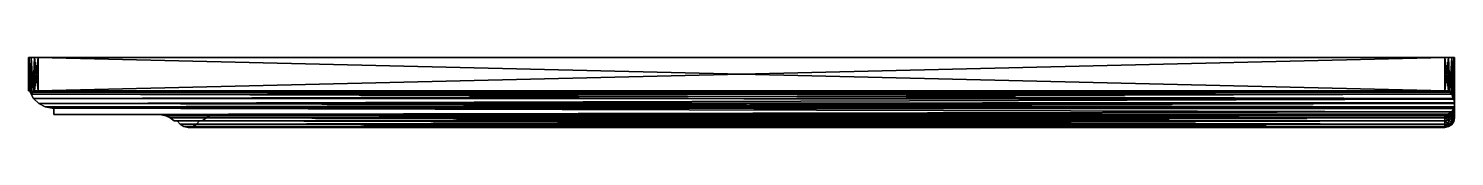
# Model space of a CAD drawing. Header units: centimetres. Extents: x -22.5 to 22.5, y -2.2 to 0.
import ezdxf

# ---------------------------------------------------------------- set-up
doc = ezdxf.new("R2010")
doc.units = ezdxf.units.CM
doc.header["$MEASUREMENT"] = 0
doc.layers.add('CAB_DOORS', color=31, linetype='Continuous')

msp = doc.modelspace()

# ---------------------------------------------------------------- meshes
at = {"layer": 'CAB_DOORS', "color": 31}
mesh = msp.add_polyface(dxfattribs=at)
corners = [(-22.412, -1.159, 66.212), (-22.355, -1.045, 66.25), (-22.412, 0, 66.212), (-22.355, -1.092, 66.25), (-22.477, -1.045, 66.115), (-22.45, -1.045, 66.155), (-22.477, 0, 66.115), (-22.45, -1.092, 66.155), (-22.5, -1.045, 66), (-22.5, 0, 66), (-22.477, -1.045, 0.185), (-22.5, -1.045, 0.3), (-22.477, 0, 0.185), (-22.5, 0, 0.3), (-22.315, 0, 0.023), (-22.355, -1.045, 0.05), (-22.412, 0, 0.088), (-22.412, -1.159, 0.088), (-22.355, -1.092, 0.05), (-22.45, -1.092, 0.145), (-22.45, -1.045, 0.145), (-22.338, -1.29, 66.138), (-22.338, -1.29, 0.162)]
mesh.append_faces([[corners[k] for k in face] for face in [(0, 5, 7), (9, 4, 6), (12, 11, 13), (17, 15, 18), (12, 20, 10), (5, 10, 20), (19, 5, 20), (11, 9, 13)]], dxfattribs={"vtx0": -1, "color": 31})
mesh.append_faces([[corners[k] for k in face] for face in [(0, 1, 2), (6, 5, 2), (2, 5, 0), (14, 15, 16), (16, 15, 17), (17, 20, 16), (16, 20, 12), (7, 17, 0)]], dxfattribs={"vtx0": -1, "vtx1": -1, "color": 31})
mesh.append_faces([[corners[k] for k in face] for face in [(4, 11, 10), (12, 9, 6), (16, 6, 2)]], dxfattribs={"vtx0": -1, "vtx2": -1, "color": 31})
mesh.append_faces([[corners[k] for k in face] for face in [(4, 5, 6), (8, 4, 9), (10, 11, 12), (19, 20, 17), (8, 11, 4), (22, 21, 17), (19, 17, 7), (7, 5, 19), (8, 9, 11), (13, 9, 12)]], dxfattribs={"vtx1": -1, "color": 31})
mesh.append_faces([[corners[k] for k in face] for face in [(5, 4, 10), (21, 0, 17), (14, 16, 2), (16, 12, 6)]], dxfattribs={"vtx1": -1, "vtx2": -1, "color": 31})
mesh.append_faces([[corners[k] for k in face] for face in [(0, 3, 1)]], dxfattribs={"vtx2": -1, "color": 31})
mesh = msp.add_polyface(dxfattribs=at)
corners = [(-22.315, -1.045, 66.277), (-22.2, -1.045, 66.3), (-22.315, 0, 66.277), (-22.2, 0, 66.3), (-22.355, -1.045, 66.25), (-22.412, 0, 66.212), (-22.2, -1.045), (-22.315, -1.045, 0.023), (-22.2, 0), (-22.315, 0, 0.023), (-22.355, -1.045, 0.05), (-22.338, -1.29, 0.162), (-22.174, -1.448, 0.326), (-22.338, -1.29, 66.138), (-22.174, -1.448, 65.974), (-21.973, -1.555, 0.527), (-21.973, -1.555, 65.773), (-21.75, -1.6, 0.75), (-21.75, -1.6, 65.55), (-21.7, -1.6, 0.8), (-21.7, -1.8, 0.8), (-21.7, -1.6, 65.5), (-21.7, -1.8, 65.5), (-18.458, -1.8, 4.042), (-18.307, -1.806, 4.193), (-18.458, -1.8, 62.258), (-18.307, -1.806, 62.107), (-18.162, -1.842, 4.338), (-18.162, -1.842, 61.962), (-18.027, -1.908, 4.473), (-18.027, -1.908, 61.827), (-17.908, -2, 4.592), (-17.908, -2, 61.708), (-17.808, -2, 4.692), (-17.718, -2.109, 4.782), (-17.808, -2, 61.608), (-17.718, -2.109, 61.518), (-17.596, -2.18, 4.904)]
mesh.append_faces([[corners[k] for k in face] for face in [(2, 1, 3), (8, 7, 9), (13, 12, 14), (14, 15, 16), (16, 17, 18), (21, 20, 22), (26, 27, 28), (28, 29, 30), (30, 31, 32), (35, 34, 36)]], dxfattribs={"vtx0": -1, "color": 31})
mesh.append_faces([[corners[k] for k in face] for face in [(17, 21, 18), (31, 35, 32)]], dxfattribs={"vtx0": -1, "vtx1": -1, "color": 31})
mesh.append_faces([[corners[k] for k in face] for face in [(23, 24, 25), (23, 25, 22)]], dxfattribs={"vtx0": -1, "vtx1": -1, "vtx2": -1, "color": 31})
mesh.append_faces([[corners[k] for k in face] for face in [(4, 2, 5), (25, 24, 26), (9, 5, 2), (8, 2, 3), (17, 19, 21), (23, 22, 20), (31, 33, 35)]], dxfattribs={"vtx0": -1, "vtx2": -1, "color": 31})
mesh.append_faces([[corners[k] for k in face] for face in [(0, 1, 2), (0, 2, 4), (6, 7, 8), (7, 10, 9), (11, 12, 13), (12, 15, 14), (15, 17, 16), (19, 20, 21), (24, 27, 26), (27, 29, 28), (29, 31, 30), (33, 34, 35), (34, 37, 36)]], dxfattribs={"vtx1": -1, "color": 31})
mesh.append_faces([[corners[k] for k in face] for face in [(8, 9, 2)]], dxfattribs={"vtx1": -1, "vtx2": -1, "color": 31})
mesh = msp.add_polyface(dxfattribs=at)
corners = [(-22.355, -1.092, 66.25), (-22.412, -1.159, 66.212), (22.355, -1.092, 66.25), (22.462, -1.29, 66.138), (-22.338, -1.29, 66.138), (-22.355, -1.045, 66.25), (22.355, -1.045, 66.25), (-22.2, 0, 66.3), (-22.2, -1.045, 66.3), (22.2, 0, 66.3), (-22.355, -1.045, 0.05), (22.355, -1.092, 0.05), (-22.355, -1.092, 0.05), (22.412, -1.159, 0.088), (-22.412, -1.159, 0.088), (-22.338, -1.29, 0.162), (-22.315, -1.045, 66.277), (22.2, -1.045, 66.3), (-22.2, -1.045), (22.2, -1.045), (-22.315, -1.045, 0.023), (22.355, -1.045, 0.05), (-21.973, -1.555, 0.527), (-22.174, -1.448, 0.326), (22.5, -1.555, 0.527), (22.477, -1.312, 0.185), (-22.2, 0), (-17.718, -2.109, 61.518), (-17.596, -2.18, 4.904), (-17.596, -2.18, 61.396), (-17.458, -2.205, 5.042), (-17.458, -2.205, 61.258), (-17.319, -2.18, 5.181), (-17.319, -2.18, 61.119), (-17.197, -2.109, 5.303), (-17.197, -2.109, 60.997), (-17.108, -2, 5.392), (-17.108, -2, 60.908), (-17.008, -2, 5.492), (-16.889, -1.908, 5.611), (-17.008, -2, 60.808), (-16.889, -1.908, 60.689), (-16.754, -1.842, 5.746), (-16.754, -1.842, 60.554), (-16.584, -1.8, 5.916), (-16.584, -1.8, 60.384), (22.2, 0), (22.477, -1.312, 66.115), (-22.174, -1.448, 65.974), (-21.973, -1.555, 65.773), (22.5, -1.448, 65.974)]
mesh.append_faces([[corners[k] for k in face] for face in [(3, 1, 4), (10, 11, 12), (6, 16, 5), (26, 19, 18), (27, 28, 29), (29, 30, 31), (31, 32, 33), (33, 34, 35), (35, 36, 37), (40, 39, 41), (41, 42, 43), (43, 44, 45)]], dxfattribs={"vtx0": -1, "color": 31})
mesh.append_faces([[corners[k] for k in face] for face in [(12, 13, 14), (14, 13, 15), (36, 40, 37)]], dxfattribs={"vtx0": -1, "vtx1": -1, "color": 31})
mesh.append_faces([[corners[k] for k in face] for face in [(36, 38, 40), (47, 4, 48)]], dxfattribs={"vtx0": -1, "vtx2": -1, "color": 31})
mesh.append_faces([[corners[k] for k in face] for face in [(0, 1, 2), (5, 0, 6), (7, 8, 9), (8, 16, 17), (18, 19, 20), (22, 23, 24), (28, 30, 29), (30, 32, 31), (32, 34, 33), (34, 36, 35), (38, 39, 40), (39, 42, 41), (42, 44, 43), (48, 49, 50)]], dxfattribs={"vtx1": -1, "color": 31})
mesh.append_faces([[corners[k] for k in face] for face in [(23, 15, 25), (46, 26, 7)]], dxfattribs={"vtx1": -1, "vtx2": -1, "color": 31})
mesh.append_faces([[corners[k] for k in face] for face in [(21, 10, 20)]], dxfattribs={"vtx2": -1, "color": 31})
mesh = msp.add_polyface(dxfattribs=at)
corners = [(22.355, -1.092, 66.25), (-22.412, -1.159, 66.212), (22.412, -1.159, 66.212), (22.462, -1.29, 66.138), (22.355, -1.045, 66.25), (-22.355, -1.092, 66.25), (22.2, 0, 66.3), (-22.2, -1.045, 66.3), (22.2, -1.045, 66.3), (22.355, -1.045, 0.05), (22.355, -1.092, 0.05), (-22.355, -1.045, 0.05), (22.412, -1.159, 0.088), (-22.355, -1.092, 0.05), (-22.338, -1.29, 0.162), (22.462, -1.29, 0.162), (-22.315, -1.045, 66.277), (22.315, -1.045, 66.277), (-22.315, -1.045, 0.023), (22.2, -1.045), (22.315, -1.045, 0.023), (22.2, -1.8, 0.8), (-21.7, -1.8, 0.8), (22.315, -1.777, 0.8), (22.412, -1.712, 0.8), (22.477, -1.615, 0.8), (-21.7, -1.6, 0.8), (22.48, -1.6, 0.8), (22.5, -1.6, 0.75), (-21.973, -1.555, 0.527), (22.5, -1.555, 0.527), (-22.174, -1.448, 0.326), (22.5, -1.448, 0.326), (22.5, -1.423, 0.3), (22.477, -1.312, 0.185), (-16.889, -1.908, 5.611), (22.2, -1.842, 5.746), (-16.754, -1.842, 5.746), (22.2, -1.8, 5.916), (-16.584, -1.8, 5.916), (22.2, 0), (-22.2, 0), (-16.584, -1.8, 60.384), (22.2, -1.842, 60.554), (-16.754, -1.842, 60.554), (22.2, -1.8, 60.384), (-22.2, 0, 66.3), (-22.338, -1.29, 66.138), (22.477, -1.312, 66.115), (22.5, -1.423, 66), (-22.174, -1.448, 65.974), (22.5, -1.448, 65.974), (-21.973, -1.555, 65.773), (22.5, -1.555, 65.773), (-21.75, -1.6, 65.55), (22.5, -1.6, 65.55), (22.477, -1.615, 65.5), (-21.7, -1.6, 65.5), (22.412, -1.712, 65.5), (22.315, -1.777, 65.5), (-21.7, -1.8, 65.5), (22.2, -1.8, 65.5)]
mesh.append_faces([[corners[k] for k in face] for face in [(4, 5, 0), (6, 7, 8), (14, 12, 15), (25, 26, 27), (28, 29, 30), (30, 31, 32), (34, 14, 15), (35, 36, 37), (37, 38, 39), (42, 43, 44), (39, 45, 42), (49, 50, 51), (51, 52, 53), (53, 54, 55), (59, 60, 61)]], dxfattribs={"vtx0": -1, "color": 31})
mesh.append_faces([[corners[k] for k in face] for face in [(0, 1, 2), (2, 1, 3), (8, 16, 17), (17, 16, 4), (9, 18, 20), (23, 22, 24), (33, 31, 34), (56, 57, 58)]], dxfattribs={"vtx0": -1, "vtx1": -1, "color": 31})
mesh.append_faces([[corners[k] for k in face] for face in [(18, 19, 20), (40, 46, 6)]], dxfattribs={"vtx0": -1, "vtx2": -1, "color": 31})
mesh.append_faces([[corners[k] for k in face] for face in [(9, 10, 11), (10, 12, 13), (21, 22, 23), (40, 19, 41), (3, 47, 48)]], dxfattribs={"vtx1": -1, "color": 31})
mesh.append_faces([[corners[k] for k in face] for face in [(25, 24, 26), (49, 48, 50), (59, 58, 60)]], dxfattribs={"vtx1": -1, "vtx2": -1, "color": 31})
mesh.append_faces([[corners[k] for k in face] for face in [(33, 32, 31)]], dxfattribs={"vtx2": -1, "color": 31})
mesh = msp.add_polyface(dxfattribs=at)
corners = [(22.315, 0, 0.023), (22.2, -1.045), (22.2, 0), (22.2, -1.045, 66.3), (22.315, -1.045, 66.277), (22.2, 0, 66.3), (22.2, -1.8, 62.258), (22.315, -1.777, 62.257), (22.2, -1.8, 65.5), (22.315, -1.783, 62.104), (22.2, -1.806, 62.107), (22.315, -1.821, 61.954), (22.2, -1.842, 61.962), (22.315, -1.889, 61.814), (22.2, -1.908, 61.827), (22.315, -1.977, 61.7), (22.2, -2, 61.708), (22.2, -2, 61.608), (22.315, -2.091, 61.503), (22.2, -2.109, 61.518), (22.2, -2.18, 61.396), (22.2, -2.205, 61.258), (22.315, -2.159, 61.388), (22.2, -2.18, 61.119), (22.315, -2.182, 61.258), (22.2, -2.109, 60.997), (22.315, -2.159, 61.127), (22.2, -2, 60.908), (22.315, -2.091, 61.012), (22.315, -1.977, 60.815), (22.2, -2, 60.808), (22.2, -1.908, 60.689), (22.315, -1.821, 60.561), (22.2, -1.842, 60.554), (22.315, -1.777, 60.387), (22.2, -1.8, 60.384), (22.315, -1.777, 5.913), (22.2, -1.8, 5.916), (22.315, -1.821, 5.739), (22.2, -1.842, 5.746), (22.315, -1.889, 5.599), (22.2, -1.908, 5.611), (22.315, -1.977, 5.485), (22.2, -2, 5.492), (22.2, -2, 5.392), (22.315, -2.091, 5.288), (22.2, -2.109, 5.303), (22.2, -2.18, 5.181), (22.2, -2.205, 5.042), (22.315, -2.159, 5.173), (22.2, -2.18, 4.904), (22.315, -2.182, 5.042), (22.2, -2.109, 4.782), (22.315, -2.159, 4.912), (22.2, -2, 4.692), (22.315, -2.091, 4.797), (22.315, -1.977, 4.6), (22.2, -2, 4.592), (22.2, -1.908, 4.473), (22.315, -1.821, 4.346), (22.2, -1.842, 4.338), (-16.584, -1.8, 5.916)]
mesh.append_faces([[corners[k] for k in face] for face in [(0, 1, 2), (9, 6, 10), (11, 10, 12), (13, 12, 14), (15, 14, 16), (18, 17, 19), (29, 27, 30), (32, 31, 33), (34, 33, 35), (36, 35, 37), (38, 37, 39), (40, 39, 41), (42, 41, 43), (45, 44, 46), (56, 54, 57), (59, 58, 60)]], dxfattribs={"vtx0": -1, "color": 31})
mesh.append_faces([[corners[k] for k in face] for face in [(6, 7, 8)]], dxfattribs={"vtx0": -1, "vtx1": -1, "color": 31})
mesh.append_faces([[corners[k] for k in face] for face in [(5, 0, 2)]], dxfattribs={"vtx0": -1, "vtx2": -1, "color": 31})
mesh.append_faces([[corners[k] for k in face] for face in [(3, 4, 5), (16, 17, 15), (19, 20, 18), (20, 21, 22), (21, 23, 24), (23, 25, 26), (25, 27, 28), (30, 31, 29), (43, 44, 42), (46, 47, 45), (47, 48, 49), (48, 50, 51), (50, 52, 53), (52, 54, 55), (57, 58, 56), (37, 35, 61)]], dxfattribs={"vtx1": -1, "color": 31})
mesh = msp.add_polyface(dxfattribs=at)
corners = [(22.315, -1.045, 0.023), (22.2, -1.045), (22.315, 0, 0.023), (22.2, 0, 66.3), (22.315, -1.045, 66.277), (22.315, 0, 66.277), (22.2, -1.8, 65.5), (22.315, -1.777, 62.257), (22.315, -1.777, 65.5), (22.2, -1.8, 62.258), (22.315, -1.783, 62.104), (22.2, -1.806, 62.107), (22.315, -1.821, 61.954), (22.2, -1.842, 61.962), (22.315, -1.889, 61.814), (22.2, -1.908, 61.827), (22.315, -1.977, 61.7), (22.2, -2, 61.608), (22.315, -1.977, 61.597), (22.315, -2.091, 61.503), (22.2, -2.18, 61.396), (22.315, -2.159, 61.388), (22.2, -2.205, 61.258), (22.315, -2.182, 61.258), (22.2, -2.18, 61.119), (22.315, -2.159, 61.127), (22.2, -2.109, 60.997), (22.315, -2.091, 61.012), (22.2, -2, 60.908), (22.315, -1.977, 60.918), (22.315, -1.977, 60.815), (22.2, -1.908, 60.689), (22.315, -1.889, 60.701), (22.315, -1.821, 60.561), (22.2, -1.842, 60.554), (22.315, -1.777, 60.387), (22.2, -1.8, 60.384), (22.315, -1.777, 5.913), (22.2, -1.8, 5.916), (22.315, -1.821, 5.739), (22.2, -1.842, 5.746), (22.315, -1.889, 5.599), (22.2, -1.908, 5.611), (22.315, -1.977, 5.485), (22.2, -2, 5.392), (22.315, -1.977, 5.382), (22.315, -2.091, 5.288), (22.2, -2.18, 5.181), (22.315, -2.159, 5.173), (22.2, -2.205, 5.042), (22.315, -2.182, 5.042), (22.2, -2.18, 4.904), (22.315, -2.159, 4.912), (22.2, -2.109, 4.782), (22.315, -2.091, 4.797), (22.2, -2, 4.692), (22.315, -1.977, 4.703), (22.315, -1.977, 4.6), (22.2, -1.908, 4.473), (22.315, -1.889, 4.486), (22.315, -1.783, 4.196), (22.2, -1.842, 4.338), (22.2, -1.806, 4.193), (22.315, -1.777, 4.043), (22.2, -1.8, 4.042), (22.315, -1.777, 0.8), (22.2, -1.8, 0.8)]
mesh.append_faces([[corners[k] for k in face] for face in [(3, 4, 5), (6, 7, 8), (16, 17, 18), (19, 20, 21), (21, 22, 23), (23, 24, 25), (25, 26, 27), (27, 28, 29), (30, 31, 32), (43, 44, 45), (46, 47, 48), (48, 49, 50), (50, 51, 52), (52, 53, 54), (54, 55, 56), (57, 58, 59), (60, 61, 62), (65, 64, 66)]], dxfattribs={"vtx0": -1, "color": 31})
mesh.append_faces([[corners[k] for k in face] for face in [(7, 9, 10)]], dxfattribs={"vtx0": -1, "vtx1": -1, "color": 31})
mesh.append_faces([[corners[k] for k in face] for face in [(63, 62, 64), (2, 3, 5)]], dxfattribs={"vtx0": -1, "vtx2": -1, "color": 31})
mesh.append_faces([[corners[k] for k in face] for face in [(0, 1, 2), (10, 11, 12), (12, 13, 14), (14, 15, 16), (18, 17, 19), (29, 28, 30), (32, 31, 33), (33, 34, 35), (35, 36, 37), (37, 38, 39), (39, 40, 41), (41, 42, 43), (45, 44, 46), (56, 55, 57)]], dxfattribs={"vtx1": -1, "color": 31})
mesh = msp.add_polyface(dxfattribs=at)
corners = [(22.315, -1.045, 0.023), (22.315, 0, 0.023), (22.355, -1.045, 0.05), (22.412, 0, 0.088), (22.412, -1.159, 0.088), (22.355, -1.092, 0.05), (22.477, -1.312, 0.185), (22.462, -1.29, 0.162), (22.477, 0, 0.185), (22.5, -1.423, 0.3), (22.5, 0, 0.3), (22.355, -1.092, 66.25), (22.412, -1.159, 66.212), (22.355, -1.045, 66.25), (22.412, 0, 66.212), (22.315, 0, 66.277), (22.315, -1.045, 66.277), (22.477, 0, 66.115), (22.462, -1.29, 66.138), (22.477, -1.312, 66.115), (22.5, -1.423, 66), (22.5, 0, 66), (22.5, -1.5, 5.879), (22.5, -1.5, 60.421), (22.5, -1.5, 62.252), (22.5, -1.448, 65.974), (22.5, -1.5, 65.5), (22.5, -1.555, 65.773), (22.5, -1.5, 4.048), (22.5, -1.448, 0.326), (22.5, -1.5, 0.8)]
mesh.append_faces([[corners[k] for k in face] for face in [(10, 6, 8), (19, 21, 17), (10, 17, 21)]], dxfattribs={"vtx0": -1, "color": 31})
mesh.append_faces([[corners[k] for k in face] for face in [(4, 2, 3), (15, 13, 14), (10, 22, 9), (22, 21, 23), (9, 28, 29)]], dxfattribs={"vtx0": -1, "vtx1": -1, "color": 31})
mesh.append_faces([[corners[k] for k in face] for face in [(20, 24, 23), (9, 22, 28)]], dxfattribs={"vtx0": -1, "vtx1": -1, "vtx2": -1, "color": 31})
mesh.append_faces([[corners[k] for k in face] for face in [(2, 1, 3), (8, 7, 4), (13, 12, 14), (17, 12, 18), (23, 21, 20), (24, 20, 25), (26, 25, 27), (3, 15, 14), (8, 14, 17)]], dxfattribs={"vtx0": -1, "vtx2": -1, "color": 31})
mesh.append_faces([[corners[k] for k in face] for face in [(0, 1, 2), (6, 7, 8), (3, 8, 4), (9, 6, 10), (11, 12, 13), (14, 12, 17), (19, 17, 18), (20, 21, 19)]], dxfattribs={"vtx1": -1, "color": 31})
mesh.append_faces([[corners[k] for k in face] for face in [(10, 21, 22), (26, 24, 25), (28, 30, 29), (10, 8, 17), (8, 3, 14), (3, 1, 15)]], dxfattribs={"vtx1": -1, "vtx2": -1, "color": 31})
mesh.append_faces([[corners[k] for k in face] for face in [(4, 5, 2), (15, 16, 13)]], dxfattribs={"vtx2": -1, "color": 31})
mesh = msp.add_polyface(dxfattribs=at)
corners = [(-17.808, -2, 4.692), (22.2, -2.109, 4.782), (-17.718, -2.109, 4.782), (-18.027, -1.908, 4.473), (22.2, -2, 4.592), (-17.908, -2, 4.592), (-18.162, -1.842, 4.338), (22.2, -1.908, 4.473), (-18.307, -1.806, 4.193), (22.2, -1.842, 4.338), (-18.458, -1.8, 4.042), (22.2, -1.806, 4.193), (22.412, -1.712, 0.8), (-21.7, -1.8, 0.8), (-21.7, -1.6, 0.8), (-21.75, -1.6, 0.75), (-21.973, -1.555, 0.527), (22.5, -1.6, 0.75), (22.2, -2.18, 4.904), (-17.596, -2.18, 4.904), (22.2, -2.205, 5.042), (-17.458, -2.205, 5.042), (22.2, -2.18, 5.181), (-17.319, -2.18, 5.181), (22.2, -2.109, 5.303), (-17.197, -2.109, 5.303), (22.2, -2, 5.392), (-17.108, -2, 5.392), (-17.008, -2, 5.492), (22.2, -1.908, 5.611), (-16.889, -1.908, 5.611), (-17.718, -2.109, 61.518), (22.2, -2, 61.608), (-17.808, -2, 61.608), (-17.596, -2.18, 61.396), (22.2, -2.109, 61.518), (-17.458, -2.205, 61.258), (22.2, -2.18, 61.396), (-17.319, -2.18, 61.119), (22.2, -2.205, 61.258), (-17.197, -2.109, 60.997), (22.2, -2.18, 61.119), (-17.108, -2, 60.908), (22.2, -2.109, 60.997), (-17.008, -2, 60.808), (22.2, -2, 60.908), (-16.889, -1.908, 60.689), (22.2, -2, 60.808), (-16.754, -1.842, 60.554), (22.2, -1.908, 60.689), (-21.973, -1.555, 65.773), (-21.75, -1.6, 65.55), (22.5, -1.555, 65.773), (-21.7, -1.6, 65.5), (22.5, -1.6, 65.55), (22.412, -1.712, 65.5), (-21.7, -1.8, 65.5), (-18.458, -1.8, 62.258), (22.2, -1.8, 65.5), (22.2, -1.8, 0.8), (-18.307, -1.806, 62.107), (22.2, -1.8, 62.258), (-18.162, -1.842, 61.962), (22.2, -1.806, 62.107), (-18.027, -1.908, 61.827), (22.2, -1.842, 61.962), (-17.908, -2, 61.708), (22.2, -1.908, 61.827), (22.2, -2, 61.708)]
mesh.append_faces([[corners[k] for k in face] for face in [(0, 1, 2), (3, 4, 5), (6, 7, 3), (8, 9, 6), (2, 18, 19), (19, 20, 21), (21, 22, 23), (23, 24, 25), (25, 26, 27), (28, 29, 30), (31, 32, 33), (34, 35, 31), (36, 37, 34), (38, 39, 36), (40, 41, 38), (42, 43, 40), (46, 47, 44), (48, 49, 46), (62, 63, 60), (64, 65, 62), (66, 67, 64)]], dxfattribs={"vtx0": -1, "color": 31})
mesh.append_faces([[corners[k] for k in face] for face in [(59, 10, 13)]], dxfattribs={"vtx0": -1, "vtx1": -1, "color": 31})
mesh.append_faces([[corners[k] for k in face] for face in [(60, 61, 57)]], dxfattribs={"vtx0": -1, "vtx1": -1, "vtx2": -1, "color": 31})
mesh.append_faces([[corners[k] for k in face] for face in [(10, 11, 8), (12, 13, 14), (44, 45, 42), (53, 54, 51), (55, 53, 56), (57, 58, 56), (33, 68, 66)]], dxfattribs={"vtx0": -1, "vtx2": -1, "color": 31})
mesh.append_faces([[corners[k] for k in face] for face in [(15, 16, 17), (50, 51, 52)]], dxfattribs={"vtx1": -1, "color": 31})
mesh.append_faces([[corners[k] for k in face] for face in [(27, 26, 28), (15, 17, 14), (5, 4, 0)]], dxfattribs={"vtx1": -1, "vtx2": -1, "color": 31})
mesh = msp.add_polyface(dxfattribs=at)
corners = [(22.2, -2, 4.692), (22.2, -2.109, 4.782), (-17.808, -2, 4.692), (22.2, -1.908, 4.473), (22.2, -2, 4.592), (-18.027, -1.908, 4.473), (22.2, -1.842, 4.338), (-18.162, -1.842, 4.338), (22.2, -1.806, 4.193), (-18.307, -1.806, 4.193), (22.2, -1.8, 4.042), (-18.458, -1.8, 4.042), (22.2, -2.18, 4.904), (-17.718, -2.109, 4.782), (22.2, -2.205, 5.042), (-17.596, -2.18, 4.904), (22.2, -2.18, 5.181), (-17.458, -2.205, 5.042), (22.2, -2.109, 5.303), (-17.319, -2.18, 5.181), (22.2, -2, 5.392), (-17.197, -2.109, 5.303), (22.2, -2, 5.492), (22.2, -1.908, 5.611), (-17.008, -2, 5.492), (22.2, -1.842, 5.746), (-16.889, -1.908, 5.611), (22.2, -1.8, 5.916), (-16.754, -1.842, 5.746), (22.2, -2.109, 61.518), (22.2, -2, 61.608), (-17.718, -2.109, 61.518), (22.2, -2.18, 61.396), (-17.596, -2.18, 61.396), (22.2, -2.205, 61.258), (-17.458, -2.205, 61.258), (22.2, -2.18, 61.119), (-17.319, -2.18, 61.119), (22.2, -2.109, 60.997), (-17.197, -2.109, 60.997), (22.2, -2, 60.908), (-17.108, -2, 60.908), (22.2, -2, 60.808), (-17.008, -2, 60.808), (22.2, -1.908, 60.689), (-16.889, -1.908, 60.689), (22.2, -1.842, 60.554), (-16.754, -1.842, 60.554), (22.2, -1.8, 60.384), (-16.584, -1.8, 60.384), (22.48, -1.6, 65.5), (22.5, -1.6, 65.55), (-21.7, -1.6, 65.5), (-21.7, -1.6, 0.8), (22.5, -1.6, 0.75), (22.48, -1.6, 0.8), (22.477, -1.615, 65.5), (22.2, -1.8, 62.258), (22.2, -1.8, 65.5), (-18.458, -1.8, 62.258), (22.2, -1.8, 0.8), (22.2, -1.806, 62.107), (-18.307, -1.806, 62.107), (22.2, -1.842, 61.962), (-18.162, -1.842, 61.962), (22.2, -1.908, 61.827), (-18.027, -1.908, 61.827), (22.2, -2, 61.708), (-17.908, -2, 61.708), (-17.808, -2, 61.608)]
mesh.append_faces([[corners[k] for k in face] for face in [(24, 20, 22), (2, 4, 0)]], dxfattribs={"vtx0": -1, "color": 31})
mesh.append_faces([[corners[k] for k in face] for face in [(50, 51, 52), (53, 54, 55)]], dxfattribs={"vtx0": -1, "vtx1": -1, "color": 31})
mesh.append_faces([[corners[k] for k in face] for face in [(0, 1, 2), (3, 4, 5), (6, 3, 7), (8, 6, 9), (1, 12, 13), (12, 14, 15), (14, 16, 17), (16, 18, 19), (18, 20, 21), (22, 23, 24), (23, 25, 26), (25, 27, 28), (29, 30, 31), (32, 29, 33), (34, 32, 35), (36, 34, 37), (38, 36, 39), (40, 38, 41), (42, 40, 43), (44, 42, 45), (46, 44, 47), (48, 46, 49), (50, 52, 56), (61, 57, 62), (63, 61, 64), (65, 63, 66), (67, 65, 68), (30, 67, 69)]], dxfattribs={"vtx1": -1, "color": 31})
mesh.append_faces([[corners[k] for k in face] for face in [(10, 8, 11), (57, 58, 59), (60, 10, 11)]], dxfattribs={"vtx1": -1, "vtx2": -1, "color": 31})
mesh = msp.add_polyface(dxfattribs=at)
corners = [(22.412, -1.718, 62.095), (22.315, -1.777, 62.257), (22.315, -1.783, 62.104), (22.412, -1.759, 61.932), (22.315, -1.821, 61.954), (22.412, -1.833, 61.78), (22.315, -1.889, 61.814), (22.477, -1.75, 61.728), (22.412, -1.912, 61.678), (22.477, -1.815, 61.644), (22.412, -1.912, 61.566), (22.477, -1.815, 60.871), (22.412, -1.912, 60.949), (22.412, -1.912, 60.838), (22.315, -1.889, 60.701), (22.412, -1.833, 60.735), (22.412, -1.759, 60.584), (22.315, -1.821, 60.561), (22.412, -1.712, 60.395), (22.315, -1.777, 60.387), (22.412, -1.759, 5.716), (22.315, -1.777, 5.913), (22.315, -1.821, 5.739), (22.412, -1.833, 5.565), (22.315, -1.889, 5.599), (22.477, -1.75, 5.513), (22.412, -1.912, 5.462), (22.477, -1.815, 5.429), (22.412, -1.912, 5.351), (22.477, -1.815, 4.656), (22.412, -1.912, 4.734), (22.412, -1.912, 4.622), (22.315, -1.889, 4.486), (22.412, -1.833, 4.52), (22.2, -1.908, 4.473), (22.315, -1.821, 4.346), (22.412, -1.759, 4.368), (22.2, -1.842, 4.338), (22.315, -1.783, 4.196), (22.412, -1.718, 4.205), (22.2, -1.806, 4.193), (22.315, -1.777, 4.043), (22.2, -1.8, 4.042), (22.315, -1.777, 0.8)]
mesh.append_faces([[corners[k] for k in face] for face in [(0, 1, 2), (3, 2, 4), (5, 4, 6), (7, 3, 5), (9, 5, 8), (11, 12, 13), (13, 14, 15), (16, 14, 17), (18, 17, 19), (20, 21, 22), (23, 22, 24), (25, 20, 23), (27, 23, 26), (29, 30, 31), (31, 32, 33), (36, 32, 35), (39, 35, 38)]], dxfattribs={"vtx0": -1, "color": 31})
mesh.append_faces([[corners[k] for k in face] for face in [(41, 42, 43)]], dxfattribs={"vtx0": -1, "vtx1": -1, "color": 31})
mesh.append_faces([[corners[k] for k in face] for face in [(3, 4, 5), (5, 6, 8), (7, 5, 9), (8, 10, 9), (13, 15, 11), (15, 14, 16), (16, 17, 18), (20, 22, 23), (23, 24, 26), (26, 28, 27), (31, 33, 29), (32, 34, 35), (33, 32, 36), (35, 37, 38), (36, 35, 39), (38, 40, 41)]], dxfattribs={"vtx1": -1, "color": 31})
mesh = msp.add_polyface(dxfattribs=at)
corners = [(22.412, -1.712, 62.256), (22.477, -1.615, 62.254), (22.412, -1.712, 65.5), (22.477, -1.615, 65.5), (22.315, -1.777, 62.257), (22.315, -1.777, 65.5), (22.412, -1.718, 62.095), (22.477, -1.622, 62.081), (22.315, -1.783, 62.104), (22.412, -1.759, 61.932), (22.477, -1.667, 61.898), (22.477, -1.75, 61.728), (22.477, -1.75, 60.787), (22.412, -1.833, 60.735), (22.477, -1.667, 60.617), (22.412, -1.759, 60.584), (22.477, -1.615, 60.407), (22.412, -1.712, 60.395), (22.315, -1.777, 60.387), (22.412, -1.712, 5.905), (22.315, -1.777, 5.913), (22.477, -1.615, 5.893), (22.412, -1.759, 5.716), (22.477, -1.667, 5.683), (22.477, -1.75, 5.513), (22.477, -1.75, 4.572), (22.412, -1.833, 4.52), (22.477, -1.667, 4.402), (22.412, -1.759, 4.368), (22.477, -1.622, 4.219), (22.412, -1.718, 4.205), (22.315, -1.783, 4.196), (22.412, -1.712, 4.044), (22.315, -1.777, 4.043), (22.477, -1.615, 4.046), (22.477, -1.615, 0.8), (22.412, -1.712, 0.8), (22.315, -1.777, 0.8)]
mesh.append_faces([[corners[k] for k in face] for face in [(2, 1, 3), (5, 0, 2), (7, 0, 6), (10, 6, 9), (14, 13, 15), (16, 15, 17), (19, 18, 20), (21, 17, 19), (23, 19, 22), (27, 26, 28), (29, 28, 30), (35, 32, 36), (36, 33, 37)]], dxfattribs={"vtx0": -1, "color": 31})
mesh.append_faces([[corners[k] for k in face] for face in [(0, 1, 2), (4, 0, 5), (0, 4, 6), (1, 0, 7), (32, 33, 36)]], dxfattribs={"vtx0": -1, "vtx1": -1, "color": 31})
mesh.append_faces([[corners[k] for k in face] for face in [(32, 31, 33), (34, 30, 32)]], dxfattribs={"vtx0": -1, "vtx2": -1, "color": 31})
mesh.append_faces([[corners[k] for k in face] for face in [(6, 8, 9), (7, 6, 10), (10, 9, 11), (12, 13, 14), (14, 15, 16), (17, 18, 19), (16, 17, 21), (19, 20, 22), (21, 19, 23), (23, 22, 24), (25, 26, 27), (27, 28, 29), (30, 31, 32), (29, 30, 34)]], dxfattribs={"vtx1": -1, "color": 31})
mesh = msp.add_polyface(dxfattribs=at)
corners = [(22.5, -1.559, 61.859), (22.477, -1.622, 62.081), (22.477, -1.667, 61.898), (22.5, -1.652, 61.668), (22.477, -1.75, 61.728), (22.5, -1.7, 61.605), (22.477, -1.815, 61.644), (22.477, -1.815, 61.52), (22.5, -1.7, 61.466), (22.5, -1.7, 61.05), (22.477, -1.815, 60.995), (22.5, -1.7, 60.91), (22.477, -1.815, 60.871), (22.477, -1.75, 60.787), (22.5, -1.652, 60.848), (22.5, -1.559, 60.657), (22.477, -1.667, 60.617), (22.5, -1.559, 5.643), (22.477, -1.615, 5.893), (22.477, -1.667, 5.683), (22.5, -1.652, 5.452), (22.477, -1.75, 5.513), (22.5, -1.7, 5.39), (22.477, -1.815, 5.429), (22.477, -1.815, 5.305), (22.5, -1.7, 5.25), (22.5, -1.7, 4.834), (22.477, -1.815, 4.78), (22.5, -1.7, 4.695), (22.477, -1.815, 4.656), (22.477, -1.75, 4.572), (22.5, -1.652, 4.632), (22.5, -1.559, 4.441), (22.477, -1.667, 4.402), (22.477, -1.615, 4.046), (22.412, -1.712, 4.044), (22.477, -1.615, 0.8), (22.48, -1.6, 0.8), (22.5, -1.877, 61.195)]
mesh.append_faces([[corners[k] for k in face] for face in [(5, 4, 6), (5, 7, 8), (22, 21, 23), (22, 24, 25), (8, 3, 5), (31, 26, 28)]], dxfattribs={"vtx0": -1, "color": 31})
mesh.append_faces([[corners[k] for k in face] for face in [(0, 2, 3), (3, 4, 5), (11, 13, 14), (14, 13, 15), (17, 19, 20), (20, 21, 22), (28, 30, 31), (31, 30, 32), (34, 35, 36), (20, 31, 17)]], dxfattribs={"vtx0": -1, "vtx1": -1, "color": 31})
mesh.append_faces([[corners[k] for k in face] for face in [(8, 14, 3), (8, 9, 14), (20, 25, 31), (25, 26, 31)]], dxfattribs={"vtx0": -1, "vtx1": -1, "vtx2": -1, "color": 31})
mesh.append_faces([[corners[k] for k in face] for face in [(0, 1, 2), (3, 2, 4), (15, 13, 16), (17, 18, 19), (20, 19, 21), (32, 30, 33), (14, 0, 3), (8, 38, 9)]], dxfattribs={"vtx0": -1, "vtx2": -1, "color": 31})
mesh.append_faces([[corners[k] for k in face] for face in [(9, 10, 11), (12, 13, 11), (26, 27, 28), (29, 30, 28), (36, 37, 34)]], dxfattribs={"vtx1": -1, "color": 31})
mesh.append_faces([[corners[k] for k in face] for face in [(9, 11, 14), (20, 22, 25)]], dxfattribs={"vtx2": -1, "color": 31})
mesh = msp.add_polyface(dxfattribs=at)
corners = [(22.477, -1.815, 61.644), (22.412, -1.912, 61.566), (22.477, -1.815, 61.52), (22.5, -1.7, 61.605), (22.477, -1.966, 61.396), (22.5, -1.7, 61.466), (22.5, -1.877, 61.32), (22.477, -2.004, 61.331), (22.5, -1.894, 61.291), (22.5, -1.894, 61.224), (22.477, -1.966, 61.119), (22.5, -1.877, 61.195), (22.412, -1.912, 60.949), (22.477, -1.815, 60.995), (22.5, -1.7, 61.05), (22.477, -1.815, 60.871), (22.5, -1.7, 60.91), (22.412, -1.833, 60.735), (22.477, -1.75, 60.787), (22.477, -1.75, 5.513), (22.412, -1.833, 5.565), (22.477, -1.815, 5.429), (22.412, -1.912, 5.351), (22.477, -1.815, 5.305), (22.5, -1.7, 5.39), (22.477, -1.966, 5.181), (22.5, -1.7, 5.25), (22.5, -1.877, 5.105), (22.5, -1.894, 5.009), (22.477, -1.966, 4.904), (22.5, -1.877, 4.98), (22.412, -1.912, 4.734), (22.477, -1.815, 4.78), (22.5, -1.7, 4.834), (22.477, -1.815, 4.656), (22.5, -1.7, 4.695), (22.412, -1.833, 4.52), (22.477, -1.75, 4.572), (22.5, -1.9, 61.258), (22.5, -1.894, 5.076), (22.5, -1.9, 5.042)]
mesh.append_faces([[corners[k] for k in face] for face in [(0, 1, 2), (10, 12, 13), (11, 13, 14), (16, 13, 15), (15, 17, 18), (21, 22, 23), (29, 31, 32), (30, 32, 33), (35, 32, 34), (34, 36, 37), (9, 8, 38), (28, 39, 40)]], dxfattribs={"vtx0": -1, "color": 31})
mesh.append_faces([[corners[k] for k in face] for face in [(6, 7, 8), (9, 10, 11), (28, 29, 30), (27, 30, 26), (30, 39, 28)]], dxfattribs={"vtx0": -1, "vtx1": -1, "color": 31})
mesh.append_faces([[corners[k] for k in face] for face in [(6, 2, 4), (27, 23, 25), (11, 6, 8)]], dxfattribs={"vtx0": -1, "vtx2": -1, "color": 31})
mesh.append_faces([[corners[k] for k in face] for face in [(0, 2, 3), (2, 1, 4), (5, 2, 6), (13, 12, 15), (19, 20, 21), (21, 23, 24), (23, 22, 25), (26, 23, 27), (32, 31, 34)]], dxfattribs={"vtx1": -1, "color": 31})
mesh.append_faces([[corners[k] for k in face] for face in [(10, 13, 11), (29, 32, 30), (5, 6, 11), (9, 11, 8), (27, 39, 30), (30, 33, 26)]], dxfattribs={"vtx1": -1, "vtx2": -1, "color": 31})
mesh = msp.add_polyface(dxfattribs=at)
corners = [(22.5, -1.6, 65.5), (22.48, -1.6, 65.5), (22.5, -1.5, 65.5), (22.477, -1.615, 65.5), (22.477, -1.615, 62.254), (22.5, -1.5, 62.252), (22.5, -1.507, 62.065), (22.477, -1.622, 62.081), (22.5, -1.559, 61.859), (22.5, -1.559, 60.657), (22.477, -1.667, 60.617), (22.5, -1.5, 60.421), (22.477, -1.615, 60.407), (22.5, -1.5, 5.879), (22.477, -1.615, 5.893), (22.5, -1.559, 5.643), (22.5, -1.559, 4.441), (22.477, -1.667, 4.402), (22.5, -1.507, 4.235), (22.477, -1.622, 4.219), (22.5, -1.5, 4.048), (22.477, -1.615, 4.046), (22.5, -1.5, 0.8), (22.48, -1.6, 0.8), (22.5, -1.6, 0.8), (22.5, -1.555, 65.773), (22.5, -1.6, 65.55), (22.5, -1.652, 60.848), (22.5, -1.652, 4.632), (22.5, -1.448, 0.326), (22.5, -1.555, 0.527), (22.5, -1.6, 0.75)]
mesh.append_faces([[corners[k] for k in face] for face in [(0, 1, 2), (23, 24, 22)]], dxfattribs={"color": 31})
mesh.append_faces([[corners[k] for k in face] for face in [(0, 25, 26), (23, 31, 24)]], dxfattribs={"vtx0": -1, "color": 31})
mesh.append_faces([[corners[k] for k in face] for face in [(5, 4, 6), (6, 7, 8), (9, 10, 11), (11, 12, 13), (13, 14, 15), (16, 17, 18), (18, 19, 20), (15, 18, 13), (29, 22, 30)]], dxfattribs={"vtx0": -1, "vtx1": -1, "color": 31})
mesh.append_faces([[corners[k] for k in face] for face in [(1, 4, 5), (23, 20, 21)]], dxfattribs={"vtx0": -1, "vtx1": -1, "vtx2": -1, "color": 31})
mesh.append_faces([[corners[k] for k in face] for face in [(6, 4, 7), (11, 10, 12), (13, 12, 14), (18, 17, 19), (20, 19, 21), (11, 5, 6), (9, 6, 8), (13, 18, 20), (30, 22, 24)]], dxfattribs={"vtx0": -1, "vtx2": -1, "color": 31})
mesh.append_faces([[corners[k] for k in face] for face in [(3, 4, 1), (2, 1, 5), (22, 20, 23), (31, 30, 24), (0, 26, 1)]], dxfattribs={"vtx1": -1, "color": 31})
mesh.append_faces([[corners[k] for k in face] for face in [(0, 2, 25), (27, 9, 8), (9, 11, 6), (28, 16, 15), (16, 18, 15)]], dxfattribs={"vtx1": -1, "vtx2": -1, "color": 31})
mesh = msp.add_polyface(dxfattribs=at)
corners = [(22.412, -1.912, 61.678), (22.315, -1.889, 61.814), (22.315, -1.977, 61.7), (22.315, -1.977, 61.597), (22.412, -1.912, 61.566), (22.412, -2.041, 61.46), (22.477, -1.966, 61.396), (22.477, -2.004, 61.331), (22.5, -1.877, 61.32), (22.477, -2.017, 61.258), (22.5, -1.894, 61.291), (22.5, -1.9, 61.258), (22.477, -2.004, 61.184), (22.5, -1.894, 61.224), (22.412, -2.041, 61.055), (22.477, -1.966, 61.119), (22.315, -1.977, 60.918), (22.412, -1.912, 60.949), (22.412, -1.912, 60.838), (22.315, -1.977, 60.815), (22.315, -1.889, 60.701), (22.412, -1.912, 5.462), (22.315, -1.889, 5.599), (22.315, -1.977, 5.485), (22.315, -1.977, 5.382), (22.412, -1.912, 5.351), (22.412, -2.041, 5.245), (22.477, -1.966, 5.181), (22.477, -2.004, 5.116), (22.5, -1.877, 5.105), (22.5, -1.894, 5.076), (22.477, -2.017, 5.042), (22.5, -1.9, 5.042), (22.477, -2.004, 4.969), (22.5, -1.894, 5.009), (22.412, -2.041, 4.84), (22.477, -1.966, 4.904), (22.315, -1.977, 4.703), (22.412, -1.912, 4.734), (22.412, -1.912, 4.622), (22.315, -1.977, 4.6), (22.315, -1.889, 4.486)]
mesh.append_faces([[corners[k] for k in face] for face in [(0, 1, 2), (0, 3, 4), (6, 4, 5), (12, 14, 15), (14, 16, 17), (18, 16, 19), (21, 22, 23), (21, 24, 25), (27, 25, 26), (33, 35, 36), (35, 37, 38), (39, 37, 40)]], dxfattribs={"vtx0": -1, "color": 31})
mesh.append_faces([[corners[k] for k in face] for face in [(10, 9, 11), (11, 12, 13), (29, 28, 30), (30, 31, 32), (32, 33, 34)]], dxfattribs={"vtx0": -1, "vtx1": -1, "color": 31})
mesh.append_faces([[corners[k] for k in face] for face in [(2, 3, 0), (4, 3, 5), (14, 17, 15), (17, 16, 18), (19, 20, 18), (23, 24, 21), (25, 24, 26), (35, 38, 36), (38, 37, 39), (40, 41, 39)]], dxfattribs={"vtx1": -1, "color": 31})
mesh.append_faces([[corners[k] for k in face] for face in [(6, 7, 8), (7, 9, 10), (9, 12, 11), (12, 15, 13), (27, 28, 29), (28, 31, 30), (31, 33, 32), (33, 36, 34)]], dxfattribs={"vtx1": -1, "vtx2": -1, "color": 31})
mesh = msp.add_polyface(dxfattribs=at)
corners = [(22.412, -2.041, 61.46), (22.315, -1.977, 61.597), (22.315, -2.091, 61.503), (22.315, -2.159, 61.388), (22.412, -2.097, 61.366), (22.477, -1.966, 61.396), (22.477, -2.004, 61.331), (22.315, -2.182, 61.258), (22.412, -2.116, 61.258), (22.477, -2.017, 61.258), (22.315, -2.159, 61.127), (22.412, -2.097, 61.15), (22.477, -2.004, 61.184), (22.315, -2.091, 61.012), (22.412, -2.041, 61.055), (22.315, -1.977, 60.918), (22.412, -2.041, 5.245), (22.315, -1.977, 5.382), (22.315, -2.091, 5.288), (22.315, -2.159, 5.173), (22.412, -2.097, 5.15), (22.477, -1.966, 5.181), (22.477, -2.004, 5.116), (22.315, -2.182, 5.042), (22.412, -2.116, 5.042), (22.477, -2.017, 5.042), (22.315, -2.159, 4.912), (22.412, -2.097, 4.934), (22.477, -2.004, 4.969), (22.315, -2.091, 4.797), (22.412, -2.041, 4.84), (22.315, -1.977, 4.703)]
mesh.append_faces([[corners[k] for k in face] for face in [(0, 1, 2), (0, 3, 4), (5, 4, 6), (4, 7, 8), (6, 8, 9), (8, 10, 11), (9, 11, 12), (11, 13, 14), (16, 17, 18), (16, 19, 20), (21, 20, 22), (20, 23, 24), (22, 24, 25), (24, 26, 27), (25, 27, 28), (27, 29, 30)]], dxfattribs={"vtx0": -1, "color": 31})
mesh.append_faces([[corners[k] for k in face] for face in [(2, 3, 0), (0, 4, 5), (3, 7, 4), (4, 8, 6), (7, 10, 8), (8, 11, 9), (10, 13, 11), (11, 14, 12), (13, 15, 14), (18, 19, 16), (16, 20, 21), (19, 23, 20), (20, 24, 22), (23, 26, 24), (24, 27, 25), (26, 29, 27), (27, 30, 28), (29, 31, 30)]], dxfattribs={"vtx1": -1, "color": 31})

doc.saveas('drawing.dxf')
